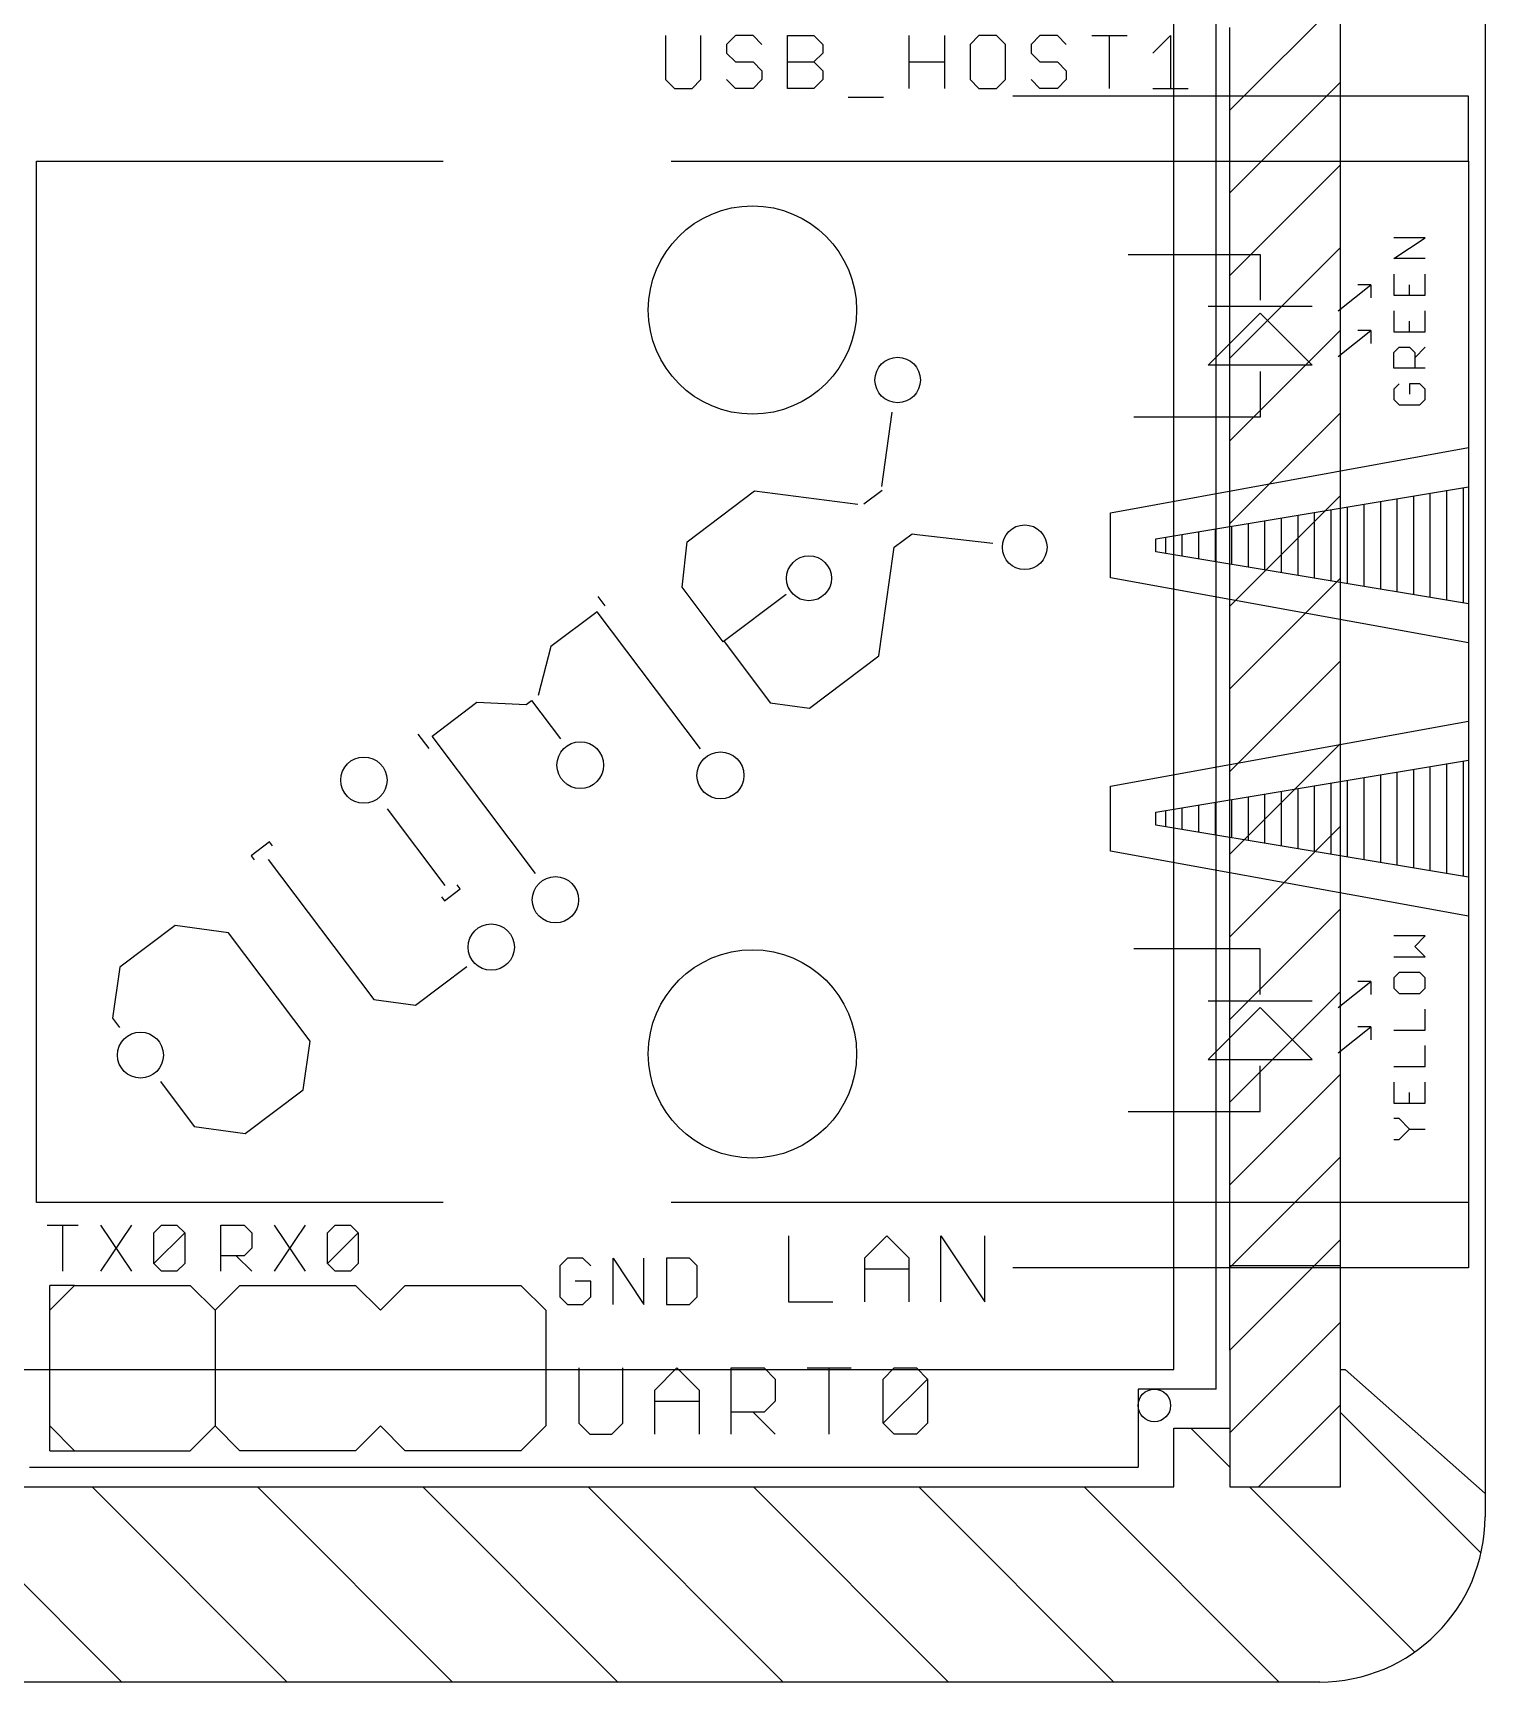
# Model space of a CAD drawing. Extents: x -17 to 119, y 40 to 106.
# Drawn here: x 96.26 to 118.57, y 40.01 to 65.34 of the extents above; entities that cross this region are included whole.
import ezdxf

# ---------------------------------------------------------------- set-up
doc = ezdxf.new("R2010")
doc.units = 0
doc.header["$MEASUREMENT"] = 0
for name, color, linetype in [('20', 251, 'CONTINUOUS'), ('21', 251, 'CONTINUOUS'), ('25', 251, 'CONTINUOUS'), ('48', 214, 'CONTINUOUS')]:
    doc.layers.add(name, color=color, linetype=linetype)

msp = doc.modelspace()

# ---------------------------------------------------------------- linework, layer by layer
at = {"layer": '20'}
for p, q in [((114.44, 44.507), (114.44, 101.717)), ((114.44, 44.507), (113.24, 44.507)), ((113.24, 44.507), (113.24, 43.307)), ((96.21, 43.307), (113.24, 43.307))]:
    msp.add_line(p, q, dxfattribs=at)
for centre, radius in [((107.315, 61.087), 1.6), ((107.315, 49.657), 1.6), ((113.49, 44.257), 0.25)]:
    msp.add_circle(centre, radius, dxfattribs=at)
at = {"layer": '21'}
for p, q in [((118.315, 64.372), (111.315, 64.372)), ((118.315, 63.372), (118.315, 64.372)), ((96.315, 47.372), (96.315, 63.372)), ((96.315, 63.372), (102.565, 63.372)), ((106.065, 63.372), (118.315, 63.372)), ((118.315, 63.372), (118.315, 47.372)), ((117.1685, 61.8757), (117.6515, 62.1977)), ((117.6515, 62.1977), (117.1685, 62.1977)), ((113.088, 61.94), (115.115, 61.94)), ((115.115, 61.94), (115.115, 61.24)), ((117.6515, 61.8757), (117.1685, 61.8757)), ((117.1685, 61.6364), (117.1685, 61.3144)), ((117.6515, 61.3144), (117.6515, 61.6364)), ((116.315, 61.072), (116.815, 61.472)), ((116.815, 61.472), (116.615, 61.472)), ((116.815, 61.472), (116.815, 61.272)), ((117.1685, 61.3144), (117.6515, 61.3144)), ((117.41, 61.3144), (117.41, 61.4754)), ((115.915, 61.14), (114.315, 61.14)), ((117.1685, 61.0751), (117.1685, 60.7531)), ((117.6515, 60.7531), (117.6515, 61.0751)), ((115.115, 61.04), (114.315, 60.24)), ((115.915, 60.24), (115.115, 61.04)), ((117.41, 60.7531), (117.41, 60.9141)), ((116.315, 60.372), (116.815, 60.772)), ((116.815, 60.772), (116.615, 60.772)), ((116.815, 60.772), (116.815, 60.572)), ((117.1685, 60.7531), (117.6515, 60.7531)), ((117.1685, 60.4333), (117.249, 60.5138)), ((117.1685, 60.1918), (117.1685, 60.4333)), ((117.249, 60.5138), (117.41, 60.5138)), ((117.41, 60.5138), (117.4905, 60.4333)), ((117.4905, 60.3528), (117.6515, 60.5138)), ((117.4905, 60.4333), (117.4905, 60.1918)), ((115.915, 60.24), (114.315, 60.24)), ((115.115, 60.14), (115.115, 59.44)), ((117.6515, 60.1918), (117.1685, 60.1918)), ((117.249, 59.9525), (117.1685, 59.872)), ((117.1685, 59.872), (117.1685, 59.711)), ((117.571, 59.9525), (117.41, 59.9525)), ((117.41, 59.9525), (117.41, 59.7915)), ((117.6515, 59.872), (117.571, 59.9525)), ((117.6515, 59.711), (117.6515, 59.872)), ((117.1685, 59.711), (117.249, 59.6305)), ((117.249, 59.6305), (117.571, 59.6305)), ((117.571, 59.6305), (117.6515, 59.711)), ((115.115, 59.44), (113.177, 59.44)), ((112.815, 57.972), (118.315, 58.972)), ((113.515, 57.572), (118.315, 58.372)), ((117.729, 56.6697), (117.729, 58.2743)), ((117.983, 56.6273), (117.983, 58.3167)), ((118.237, 56.585), (118.237, 58.359)), ((118.315, 58.372), (118.315, 56.572)), ((116.205, 56.9237), (116.205, 58.0203)), ((116.459, 56.8813), (116.459, 58.0627)), ((116.713, 56.839), (116.713, 58.105)), ((116.967, 56.7967), (116.967, 58.1473)), ((117.221, 56.7543), (117.221, 58.1897)), ((117.475, 56.712), (117.475, 58.232)), ((112.815, 56.972), (112.815, 57.972)), ((114.681, 57.1777), (114.681, 57.7663)), ((114.935, 57.1353), (114.935, 57.8087)), ((115.189, 57.093), (115.189, 57.851)), ((115.443, 57.0507), (115.443, 57.8933)), ((115.697, 57.0083), (115.697, 57.9357)), ((115.951, 56.966), (115.951, 57.978)), ((113.515, 57.372), (113.515, 57.572)), ((113.665, 57.347), (113.665, 57.597)), ((113.919, 57.3047), (113.919, 57.6393)), ((114.173, 57.2623), (114.173, 57.6817)), ((114.427, 57.22), (114.427, 57.724)), ((118.315, 56.572), (113.515, 57.372)), ((118.315, 55.972), (112.815, 56.972)), ((112.815, 53.772), (118.315, 54.772)), ((113.515, 53.372), (118.315, 54.172)), ((117.221, 52.5543), (117.221, 53.9897)), ((117.475, 52.512), (117.475, 54.032)), ((117.729, 52.4697), (117.729, 54.0743)), ((117.983, 52.4273), (117.983, 54.1167)), ((118.237, 52.385), (118.237, 54.159)), ((118.315, 54.172), (118.315, 52.372)), ((112.815, 52.772), (112.815, 53.772)), ((115.697, 52.8083), (115.697, 53.7357)), ((115.951, 52.766), (115.951, 53.778)), ((116.205, 52.7237), (116.205, 53.8203)), ((116.459, 52.6813), (116.459, 53.8627)), ((116.713, 52.639), (116.713, 53.905)), ((116.967, 52.5967), (116.967, 53.9473)), ((114.173, 53.0623), (114.173, 53.4817)), ((114.427, 53.02), (114.427, 53.524)), ((114.681, 52.9777), (114.681, 53.5663)), ((114.935, 52.9353), (114.935, 53.6087)), ((115.189, 52.893), (115.189, 53.651)), ((115.443, 52.8507), (115.443, 53.6933)), ((113.515, 53.172), (113.515, 53.372)), ((113.665, 53.147), (113.665, 53.397)), ((113.919, 53.1047), (113.919, 53.4393)), ((118.315, 52.372), (113.515, 53.172)), ((118.315, 51.772), (112.815, 52.772)), ((117.6515, 51.4691), (117.1685, 51.4691)), ((117.4905, 51.3081), (117.6515, 51.4691)), ((115.115, 51.272), (113.177, 51.272)), ((115.115, 50.572), (115.115, 51.272)), ((117.6515, 51.147), (117.4905, 51.3081)), ((117.1685, 51.147), (117.6515, 51.147)), ((116.315, 50.372), (116.815, 50.772)), ((116.815, 50.772), (116.615, 50.772)), ((116.815, 50.772), (116.815, 50.572)), ((117.249, 50.9077), (117.1685, 50.8272)), ((117.1685, 50.8272), (117.1685, 50.6662)), ((117.571, 50.9077), (117.249, 50.9077)), ((117.6515, 50.8272), (117.571, 50.9077)), ((117.6515, 50.6662), (117.6515, 50.8272)), ((114.315, 50.472), (115.915, 50.472)), ((117.1685, 50.6662), (117.249, 50.5857)), ((117.249, 50.5857), (117.571, 50.5857)), ((117.571, 50.5857), (117.6515, 50.6662)), ((114.315, 49.572), (115.115, 50.372)), ((115.115, 50.372), (115.915, 49.572)), ((117.6515, 50.0244), (117.6515, 50.3464)), ((116.315, 49.672), (116.815, 50.072)), ((116.815, 50.072), (116.615, 50.072)), ((116.815, 50.072), (116.815, 49.872)), ((117.1685, 50.0244), (117.6515, 50.0244)), ((117.6515, 49.4631), (117.6515, 49.7851)), ((114.315, 49.572), (115.915, 49.572)), ((115.115, 48.772), (115.115, 49.472)), ((117.1685, 49.4631), (117.6515, 49.4631)), ((117.1685, 49.2238), (117.1685, 48.9018)), ((117.6515, 48.9018), (117.6515, 49.2238)), ((117.1685, 48.9018), (117.6515, 48.9018)), ((117.41, 48.9018), (117.41, 49.0628)), ((113.088, 48.772), (115.115, 48.772)), ((117.249, 48.6625), (117.1685, 48.6625)), ((117.41, 48.5015), (117.249, 48.6625)), ((117.249, 48.3405), (117.41, 48.5015)), ((117.41, 48.5015), (117.6515, 48.5015)), ((117.1685, 48.3405), (117.249, 48.3405)), ((102.565, 47.372), (96.315, 47.372)), ((118.315, 47.372), (106.065, 47.372)), ((118.315, 47.372), (118.315, 46.372)), ((118.315, 46.372), (111.315, 46.372)), ((96.52, 45.72), (96.901, 46.101)), ((96.52, 45.72), (96.52, 46.101)), ((96.901, 46.101), (96.52, 46.101)), ((96.901, 46.101), (98.679, 46.101)), ((98.679, 46.101), (99.06, 45.72)), ((99.06, 45.72), (99.441, 46.101)), ((99.441, 46.101), (101.219, 46.101)), ((101.6, 45.72), (101.219, 46.101)), ((101.6, 45.72), (101.981, 46.101)), ((101.981, 46.101), (103.759, 46.101)), ((104.14, 45.72), (103.759, 46.101)), ((96.52, 43.942), (96.52, 45.72)), ((99.06, 45.72), (99.06, 43.942)), ((104.14, 45.72), (104.14, 43.942)), ((96.52, 43.942), (96.901, 43.561)), ((96.52, 43.561), (96.52, 43.942)), ((99.06, 43.942), (98.679, 43.561)), ((99.06, 43.942), (99.441, 43.561)), ((101.6, 43.942), (101.219, 43.561)), ((101.6, 43.942), (101.981, 43.561)), ((103.759, 43.561), (104.14, 43.942)), ((96.52, 43.561), (96.901, 43.561)), ((96.901, 43.561), (98.679, 43.561)), ((101.219, 43.561), (99.441, 43.561)), ((103.759, 43.561), (101.981, 43.561))]:
    msp.add_line(p, q, dxfattribs=at)
at = {"layer": '25'}
for p, q in [((105.9819, 65.3041), (105.9819, 64.6262)), ((106.5243, 64.6262), (106.5243, 65.3041)), ((107.053, 65.3041), (106.9174, 65.1685)), ((106.9174, 65.1685), (106.9174, 65.0329)), ((107.3242, 65.3041), (107.053, 65.3041)), ((107.4598, 65.1685), (107.3242, 65.3041)), ((107.853, 64.4906), (107.853, 65.3041)), ((107.853, 65.3041), (108.2597, 65.3041)), ((108.2597, 65.3041), (108.3953, 65.1685)), ((108.3953, 65.1685), (108.3953, 65.0329)), ((109.724, 64.4906), (109.724, 65.3041)), ((110.2663, 65.3041), (110.2663, 64.4906)), ((110.7951, 65.3041), (110.6595, 65.1685)), ((110.6595, 65.1685), (110.6595, 64.6262)), ((111.0663, 65.3041), (110.7951, 65.3041)), ((111.2018, 65.1685), (111.0663, 65.3041)), ((111.2018, 64.6262), (111.2018, 65.1685)), ((111.7306, 65.3041), (111.595, 65.1685)), ((111.595, 65.1685), (111.595, 65.0329)), ((112.0018, 65.3041), (111.7306, 65.3041)), ((112.1374, 65.1685), (112.0018, 65.3041)), ((112.5306, 65.3041), (113.0729, 65.3041)), ((112.8017, 64.4906), (112.8017, 65.3041)), ((113.4661, 65.0329), (113.7372, 65.3041)), ((113.7372, 65.3041), (113.7372, 64.4906)), ((106.9174, 65.0329), (107.053, 64.8973)), ((107.053, 64.8973), (107.3242, 64.8973)), ((107.3242, 64.8973), (107.4598, 64.7618)), ((107.853, 64.8973), (108.2597, 64.8973)), ((108.3953, 65.0329), (108.2597, 64.8973)), ((108.2597, 64.8973), (108.3953, 64.7618)), ((109.724, 64.8973), (110.2663, 64.8973)), ((111.595, 65.0329), (111.7306, 64.8973)), ((111.7306, 64.8973), (112.0018, 64.8973)), ((112.0018, 64.8973), (112.1374, 64.7618)), ((105.9819, 64.6262), (106.1175, 64.4906)), ((106.3887, 64.4906), (106.5243, 64.6262)), ((107.053, 64.4906), (106.9174, 64.6262)), ((107.4598, 64.6262), (107.3242, 64.4906)), ((107.4598, 64.7618), (107.4598, 64.6262)), ((108.3953, 64.6262), (108.2597, 64.4906)), ((108.3953, 64.7618), (108.3953, 64.6262)), ((110.6595, 64.6262), (110.7951, 64.4906)), ((111.0663, 64.4906), (111.2018, 64.6262)), ((111.7306, 64.4906), (111.595, 64.6262)), ((112.1374, 64.6262), (112.0018, 64.4906)), ((112.1374, 64.7618), (112.1374, 64.6262)), ((106.1175, 64.4906), (106.3887, 64.4906)), ((107.3242, 64.4906), (107.053, 64.4906)), ((108.2597, 64.4906), (107.853, 64.4906)), ((108.7885, 64.355), (109.3308, 64.355)), ((110.7951, 64.4906), (111.0663, 64.4906)), ((112.0018, 64.4906), (111.7306, 64.4906)), ((113.4661, 64.4906), (114.0084, 64.4906)), ((109.4586, 59.5153), (109.2986, 58.377)), ((106.3135, 57.5269), (107.3481, 58.3065)), ((107.3481, 58.3065), (108.9335, 58.1019)), ((109.0249, 58.1071), (109.3089, 58.3211)), ((106.2338, 56.8308), (106.3135, 57.5269)), ((109.4938, 57.4427), (109.7677, 57.6491)), ((109.7677, 57.6491), (109.8388, 57.6391)), ((109.8388, 57.6391), (111.0075, 57.502)), ((109.2588, 55.7709), (109.4838, 57.3716)), ((109.4838, 57.3716), (109.4938, 57.4427)), ((106.8682, 55.989), (106.2338, 56.8308)), ((105.0508, 56.5436), (104.9438, 56.6856)), ((107.8318, 56.715), (106.8682, 55.989)), ((104.9291, 56.4519), (104.2191, 55.9169)), ((106.5189, 54.3422), (104.9291, 56.4519)), ((106.8707, 56.0067), (107.5891, 55.0533)), ((104.2191, 55.9169), (104.0227, 55.1646)), ((108.1939, 54.9683), (109.2588, 55.7709)), ((102.3935, 54.5412), (103.0832, 55.0609)), ((103.0832, 55.0609), (103.8402, 55.027)), ((103.8402, 55.027), (103.9213, 55.0882)), ((103.9213, 55.0882), (104.3646, 54.4999)), ((107.5891, 55.0533), (108.1939, 54.9683)), ((102.3482, 54.348), (102.18, 54.5711)), ((103.9832, 52.4315), (102.3935, 54.5412)), ((102.5968, 52.2454), (101.7102, 53.422)), ((99.8978, 52.915), (99.6138, 52.701)), ((99.6138, 52.701), (99.6596, 52.6401)), ((99.9436, 52.8541), (99.8978, 52.915)), ((99.8781, 52.6457), (101.4984, 50.4954)), ((102.5821, 52.0117), (102.8255, 52.1952)), ((102.8255, 52.1952), (102.7796, 52.256)), ((102.5362, 52.0726), (102.5821, 52.0117)), ((98.4478, 51.6315), (97.5958, 50.9895)), ((99.266, 51.5165), (98.4478, 51.6315)), ((100.5194, 49.8531), (99.266, 51.5165)), ((97.5958, 50.9895), (97.4858, 50.2069)), ((102.1387, 50.4054), (102.9298, 51.0016)), ((101.4984, 50.4954), (102.1387, 50.4054)), ((97.4858, 50.2069), (97.5928, 50.0649)), ((100.4144, 49.1061), (100.5194, 49.8531)), ((98.2196, 49.2332), (98.7393, 48.5435)), ((99.5219, 48.4335), (100.4144, 49.1061)), ((98.7393, 48.5435), (99.5219, 48.4335)), ((96.4819, 47.0287), (96.9564, 47.0287)), ((96.7192, 46.3169), (96.7192, 47.0287)), ((97.3005, 47.0287), (97.775, 46.3169)), ((97.775, 47.0287), (97.3005, 46.3169)), ((98.1191, 46.9101), (98.2377, 47.0287)), ((98.1191, 46.4355), (98.1191, 46.9101)), ((98.1191, 46.4355), (98.5936, 46.9101)), ((98.2377, 47.0287), (98.475, 47.0287)), ((98.475, 47.0287), (98.5936, 46.9101)), ((98.5936, 46.9101), (98.5936, 46.4355)), ((99.1489, 46.3169), (99.1489, 47.0287)), ((99.1489, 47.0287), (99.5048, 47.0287)), ((99.5048, 47.0287), (99.6234, 46.9101)), ((99.6234, 46.9101), (99.6234, 46.6728)), ((99.9675, 47.0287), (100.442, 46.3169)), ((100.442, 47.0287), (99.9675, 46.3169)), ((100.7861, 46.9101), (100.9047, 47.0287)), ((100.7861, 46.4355), (100.7861, 46.9101)), ((100.7861, 46.4355), (101.2606, 46.9101)), ((100.9047, 47.0287), (101.142, 47.0287)), ((101.142, 47.0287), (101.2606, 46.9101)), ((101.2606, 46.9101), (101.2606, 46.4355)), ((99.6234, 46.6728), (99.5048, 46.5542)), ((107.8708, 46.8639), (107.8708, 45.847)), ((109.0402, 46.5249), (109.3792, 46.8639)), ((109.3792, 46.8639), (109.7181, 46.5249)), ((110.2096, 45.847), (110.2096, 46.8639)), ((110.2096, 46.8639), (110.8875, 45.847)), ((110.8875, 45.847), (110.8875, 46.8639)), ((98.2377, 46.3169), (98.1191, 46.4355)), ((98.5936, 46.4355), (98.475, 46.3169)), ((99.5048, 46.5542), (99.1489, 46.5542)), ((99.3862, 46.5542), (99.6234, 46.3169)), ((100.9047, 46.3169), (100.7861, 46.4355)), ((101.2606, 46.4355), (101.142, 46.3169)), ((104.4745, 46.5207), (104.3559, 46.4021)), ((104.3559, 46.4021), (104.3559, 45.9275)), ((104.7118, 46.5207), (104.4745, 46.5207)), ((104.8304, 46.4021), (104.7118, 46.5207)), ((105.1745, 45.8089), (105.1745, 46.5207)), ((105.1745, 46.5207), (105.649, 45.8089)), ((105.649, 45.8089), (105.649, 46.5207)), ((105.9931, 46.5207), (105.9931, 45.8089)), ((106.349, 46.5207), (105.9931, 46.5207)), ((106.4676, 46.4021), (106.349, 46.5207)), ((106.4676, 45.9275), (106.4676, 46.4021)), ((109.0402, 45.847), (109.0402, 46.5249)), ((109.7181, 46.5249), (109.7181, 45.847)), ((98.475, 46.3169), (98.2377, 46.3169)), ((101.142, 46.3169), (100.9047, 46.3169)), ((104.8304, 46.1648), (104.5932, 46.1648)), ((104.8304, 45.9275), (104.8304, 46.1648)), ((109.0402, 46.3554), (109.7181, 46.3554)), ((104.3559, 45.9275), (104.4745, 45.8089)), ((104.7118, 45.8089), (104.8304, 45.9275)), ((106.349, 45.8089), (106.4676, 45.9275)), ((104.4745, 45.8089), (104.7118, 45.8089)), ((105.9931, 45.8089), (106.349, 45.8089)), ((107.8708, 45.847), (108.5487, 45.847)), ((104.648, 44.8319), (104.648, 43.9845)), ((105.3259, 43.9845), (105.3259, 44.8319)), ((105.8174, 44.4929), (106.1564, 44.8319)), ((106.1564, 44.8319), (106.4953, 44.4929)), ((106.9868, 43.815), (106.9868, 44.8319)), ((106.9868, 44.8319), (107.4952, 44.8319)), ((107.4952, 44.8319), (107.6647, 44.6624)), ((107.6647, 44.6624), (107.6647, 44.3234)), ((108.1562, 44.8319), (108.8341, 44.8319)), ((108.4951, 43.815), (108.4951, 44.8319)), ((109.3256, 44.6624), (109.4951, 44.8319)), ((109.3256, 43.9845), (109.3256, 44.6624)), ((109.3256, 43.9845), (110.0035, 44.6624)), ((109.4951, 44.8319), (109.834, 44.8319)), ((109.834, 44.8319), (110.0035, 44.6624)), ((110.0035, 44.6624), (110.0035, 43.9845)), ((105.8174, 43.815), (105.8174, 44.4929)), ((106.4953, 44.4929), (106.4953, 43.815)), ((105.8174, 44.3234), (106.4953, 44.3234)), ((107.4952, 44.154), (106.9868, 44.154)), ((107.3257, 44.154), (107.6647, 43.815)), ((107.6647, 44.3234), (107.4952, 44.154)), ((104.648, 43.9845), (104.8175, 43.815)), ((105.1564, 43.815), (105.3259, 43.9845)), ((109.4951, 43.815), (109.3256, 43.9845)), ((110.0035, 43.9845), (109.834, 43.815)), ((104.8175, 43.815), (105.1564, 43.815)), ((109.834, 43.815), (109.4951, 43.815))]:
    msp.add_line(p, q, dxfattribs=at)
for centre, radius in [((109.5464, 60.0108), 0.3494), ((111.4979, 57.4422), 0.3431), ((108.1842, 56.9648), 0.3454), ((104.6703, 54.0942), 0.3592), ((106.8246, 53.9365), 0.361), ((101.346, 53.8631), 0.3556), ((104.2889, 52.0258), 0.3556), ((103.3026, 51.2984), 0.3556), ((97.9139, 49.6389), 0.3528)]:
    msp.add_circle(centre, radius, dxfattribs=at)
at = {"layer": '48'}
for p, q in [((118.57, 103.322), (118.57, 42.902)), ((113.79, 44.807), (113.79, 101.417)), ((116.35, 65.857), (114.65, 64.157)), ((116.35, 64.587), (116.35, 65.857)), ((114.65, 64.157), (114.65, 65.427)), ((116.35, 64.587), (114.65, 62.887)), ((116.35, 63.317), (116.35, 64.587)), ((114.65, 62.887), (114.65, 64.157)), ((116.35, 63.317), (114.65, 61.617)), ((116.35, 62.047), (116.35, 63.317)), ((114.65, 61.617), (114.65, 62.887)), ((116.35, 62.047), (114.65, 60.347)), ((116.35, 60.777), (116.35, 62.047)), ((114.65, 60.347), (114.65, 61.617)), ((116.35, 60.777), (114.65, 59.077)), ((116.35, 59.507), (116.35, 60.777)), ((114.65, 59.077), (114.65, 60.347)), ((116.35, 59.507), (114.65, 57.807)), ((116.35, 58.237), (116.35, 59.507)), ((114.65, 57.807), (114.65, 59.077)), ((116.35, 58.237), (114.65, 56.537)), ((116.35, 56.967), (116.35, 58.237)), ((114.65, 56.537), (114.65, 57.807)), ((116.35, 56.967), (114.65, 55.267)), ((116.35, 55.697), (116.35, 56.967)), ((114.65, 55.267), (114.65, 56.537)), ((116.35, 55.697), (114.65, 53.997)), ((116.35, 54.427), (116.35, 55.697)), ((114.65, 53.997), (114.65, 55.267)), ((116.35, 54.427), (114.65, 52.727)), ((116.35, 53.157), (116.35, 54.427)), ((114.65, 52.727), (114.65, 53.997)), ((116.35, 53.157), (114.65, 51.457)), ((116.35, 51.887), (116.35, 53.157)), ((114.65, 51.457), (114.65, 52.727)), ((116.35, 51.887), (114.65, 50.187)), ((116.35, 50.617), (116.35, 51.887)), ((114.65, 50.187), (114.65, 51.457)), ((116.35, 50.617), (114.65, 48.917)), ((116.35, 49.347), (116.35, 50.617)), ((114.65, 48.917), (114.65, 50.187)), ((116.35, 49.347), (114.65, 47.647)), ((116.35, 48.077), (116.35, 49.347)), ((114.65, 47.647), (114.65, 48.917)), ((116.35, 48.077), (114.65, 46.377)), ((116.35, 46.807), (116.35, 48.077)), ((114.65, 46.407), (114.65, 47.647)), ((116.35, 46.807), (114.65, 45.107)), ((116.35, 46.407), (116.35, 46.807)), ((114.65, 46.377), (114.65, 46.407)), ((114.65, 46.407), (116.35, 46.407)), ((114.65, 45.107), (114.65, 46.377)), ((116.35, 45.537), (116.35, 46.407)), ((116.35, 45.537), (114.65, 43.837)), ((116.35, 44.807), (116.35, 45.537)), ((114.65, 45.107), (114.65, 43.907)), ((31.13, 44.807), (113.79, 44.807)), ((116.35, 44.267), (116.35, 44.807)), ((116.35, 44.807), (116.42, 44.807)), ((116.42, 44.807), (118.57, 42.902)), ((116.35, 44.267), (115.09, 43.007)), ((116.35, 43.007), (116.35, 44.267)), ((116.35, 44.147), (118.5, 41.997)), ((113.79, 43.007), (113.79, 43.907)), ((113.79, 43.907), (114.65, 43.907)), ((114.05, 43.907), (114.65, 43.307)), ((114.65, 43.907), (114.65, 43.837)), ((114.65, 43.837), (114.65, 43.007)), ((94.63, 43.007), (97.17, 43.007)), ((94.63, 43.007), (97.63, 40.007)), ((97.17, 43.007), (99.71, 43.007)), ((97.17, 43.007), (100.17, 40.007)), ((99.71, 43.007), (102.25, 43.007)), ((99.71, 43.007), (102.71, 40.007)), ((102.25, 43.007), (104.79, 43.007)), ((102.25, 43.007), (105.25, 40.007)), ((104.79, 43.007), (107.33, 43.007)), ((104.79, 43.007), (107.79, 40.007)), ((107.33, 43.007), (109.87, 43.007)), ((107.33, 43.007), (110.33, 40.007)), ((109.87, 43.007), (112.41, 43.007)), ((109.87, 43.007), (112.87, 40.007)), ((112.41, 43.007), (113.79, 43.007)), ((112.41, 43.007), (115.41, 40.007)), ((114.65, 43.007), (116.35, 43.007)), ((114.95, 43.007), (117.48, 40.477)), ((118.57, 42.902), (118.57, 42.547)), ((97.63, 40.007), (95.09, 40.007)), ((100.17, 40.007), (97.63, 40.007)), ((102.71, 40.007), (100.17, 40.007)), ((105.25, 40.007), (102.71, 40.007)), ((107.79, 40.007), (105.25, 40.007)), ((110.33, 40.007), (107.79, 40.007)), ((112.87, 40.007), (110.33, 40.007)), ((115.41, 40.007), (112.87, 40.007)), ((116.03, 40.007), (115.41, 40.007))]:
    msp.add_line(p, q, dxfattribs=at)
msp.add_arc((116.03, 42.547), 2.54, 270, 0, dxfattribs=at)

doc.saveas('drawing.dxf')
